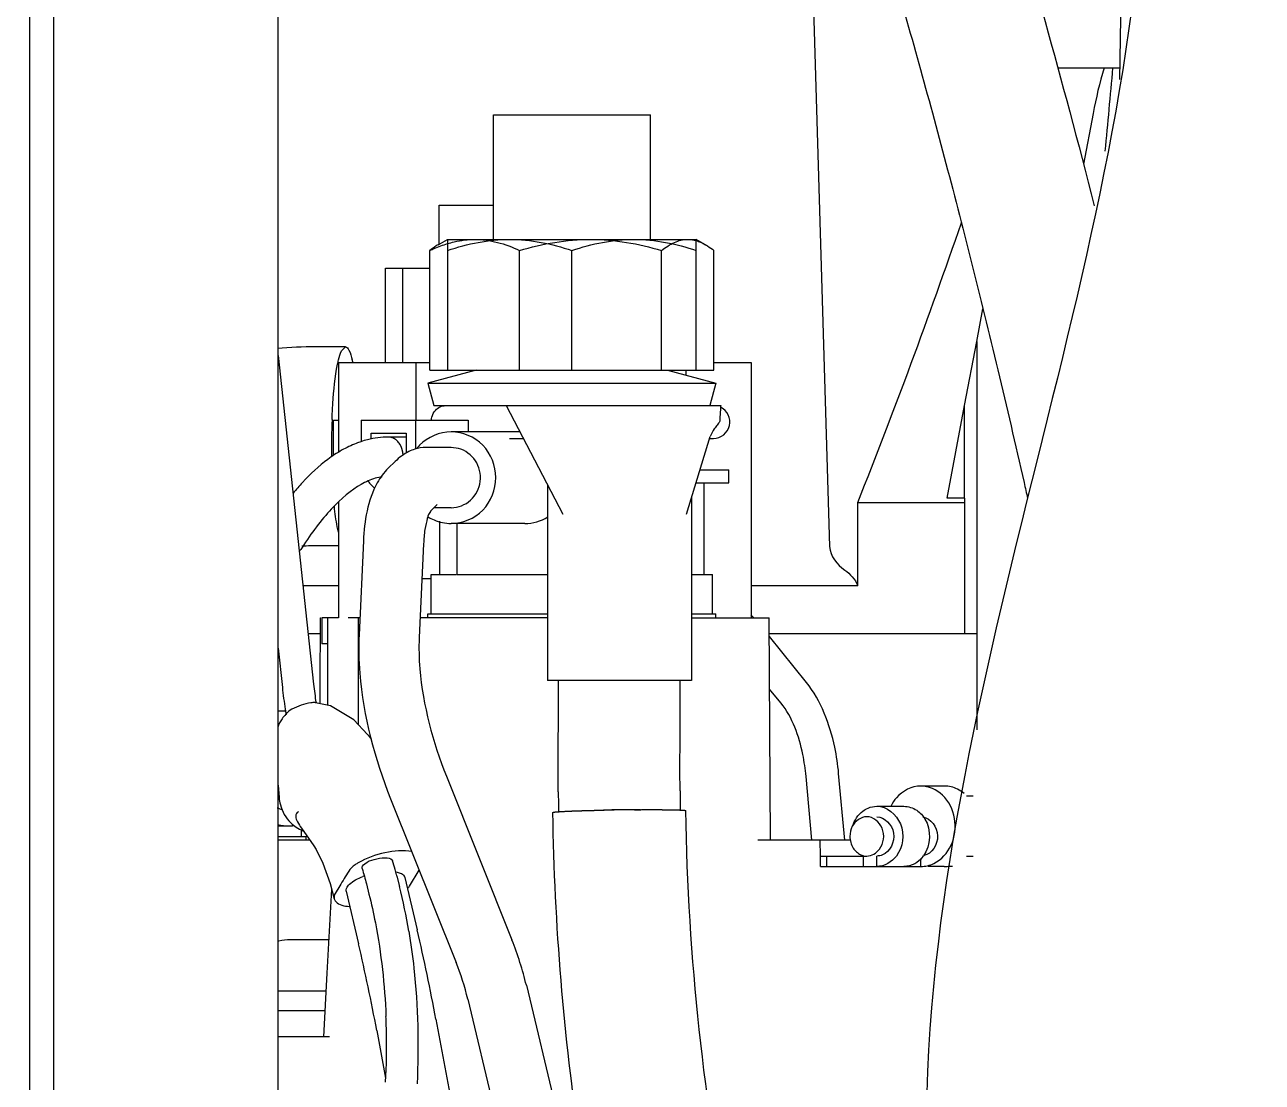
# Model space of a CAD drawing. Header units: metres. Extents: x 27859 to 32645, y 1492 to 8791.
# Drawn here: x 30282 to 30376.5, y 5009.8 to 5090.6 of the extents above; entities that cross this region are included whole.
import ezdxf

# ---------------------------------------------------------------- set-up
doc = ezdxf.new("R2010")
doc.units = ezdxf.units.M
doc.linetypes.add('CENTER', pattern=[2, 1.25, -0.25, 0.25, -0.25])
doc.layers.add('E-EQPT', color=190, linetype='Continuous')
doc.layers.add('E-HAT', color=253, linetype='CENTER', lineweight=15)

# ---------------------------------------------------------------- blocks, each defined once
blk = doc.blocks.new('EDG')
at = {"color": 0, "linetype": 'Continuous'}
for p, q in [((587.993, 2348.325, 1), (587.993, 2554.825, 1)), ((586.144, 2353.323, 1), (586.144, 2551.323, 1)), ((568.987, 2528.24, 1), (568.987, 2376.409, 1)), ((556.934, 2492.698, 1), (555.039, 2502.832, 1)), ((554.502, 2491.162, 1), (552.227, 2500.705, 1)), ((550.027, 2490.095, 1), (547.753, 2499.638, 1)), ((561.456, 2493.543, 1), (560.774, 2497.187, 1)), ((565.057, 2494.025, 1), (568.987, 2494.025, 1)), ((565.263, 2489.165, 1), (565.535, 2494.025, 1)), ((568.987, 2492.025, 1), (565.423, 2492.025, 1)), ((568.987, 2490.525, 1), (565.339, 2490.525, 1)), ((564.9, 2482.768, 1), (565.263, 2489.165, 1)), ((560.402, 2475.847, 1), (555.4, 2488.345, 1)), ((556.131, 2474.138, 1), (551.129, 2486.636, 1)), ((563.787, 2482.917, 1), (562.846, 2486.924, 1)), ((565.119, 2486.625, 1), (568.048, 2486.625, 1)), ((559.31, 2481.859, 1), (558.368, 2485.873, 1)), ((565.015, 2482.333, 1), (564.707, 2483.495, 1)), ((558.965, 2482.533, 1), (558.22, 2481.3, 1)), ((559.918, 2481.765, 1), (559.723, 2482.542, 1)), ((562.246, 2482.35, 1), (562.051, 2483.127, 1)), ((564.283, 2482.512, 1), (564.624, 2483.077, 1)), ((565.564, 2480.762, 1), (565.015, 2482.333, 1)), ((517.476, 2481.025, 1), (517.672, 2481.025, 1)), ((518.101, 2481.025, 1), (519.334, 2481.025, 1)), ((527.567, 2481.025, 1), (519.903, 2481.025, 1)), ((519.903, 2481.025, 1), (519.903, 2480.402, 1)), ((523.251, 2481.025, 1), (523.251, 2480.225, 1)), ((524.281, 2481.025, 1), (524.281, 2480.225, 1)), ((527.071, 2481.025, 1), (527.071, 2480.225, 1)), ((527.567, 2481.025, 1), (527.571, 2480.225, 1)), ((560.286, 2480.525, 1), (560.248, 2480.595, 1)), ((566.075, 2479.722, 1), (565.564, 2480.762, 1)), ((515.894, 2480.253, 1), (516.404, 2480.253, 1)), ((527.571, 2480.225, 1), (524.024, 2480.225, 1)), ((527.571, 2480.225, 1), (527.577, 2479.025, 1)), ((566.255, 2479.445, 1), (566.075, 2479.722, 1)), ((525.31, 2479.025, 1), (532.342, 2479.025, 1)), ((525.71, 2479.025, 1), (526.171, 2473.917, 1)), ((528.22, 2479.025, 1), (528.661, 2474.142, 1)), ((531.389, 2479.025, 1), (531.469, 2462.025, 1)), ((567.214, 2478.099, 1), (566.255, 2479.445, 1)), ((566.555, 2479.025, 1), (568.987, 2479.025, 1)), ((566.849, 2479.025, 1), (566.849, 2478.725, 1)), ((567.203, 2478.725, 1), (566.852, 2478.725, 1)), ((567.197, 2478.725, 1), (567.197, 2478.238, 1)), ((568.987, 2478.725, 1), (567.241, 2478.725, 1)), ((568.987, 2477.925, 1), (568.159, 2477.925, 1)), ((523.251, 2476.425, 1), (521.191, 2476.425, 1)), ((568.987, 2474.82, 1), (568.913, 2475.756, 1)), ((515.894, 2475.653, 1), (516.404, 2475.653, 1)), ((518.101, 2474.882, 1), (519.903, 2474.882, 1)), ((562.107, 2470.99, 1), (561.884, 2471.303, 1)), ((562.105, 2470.993, 1), (562.149, 2470.934, 1)), ((515.626, 2440.933, 1), (515.626, 2470.591, 1)), ((562.149, 2470.934, 1), (563.213, 2469.81, 1)), ((562.857, 2470.186, 1), (562.857, 2462.025, 1)), ((563.213, 2469.81, 1), (564.988, 2468.76, 1)), ((568.987, 2469.125, 1), (568.426, 2469.125, 1)), ((530.584, 2468.535, 1), (531.443, 2467.469, 1)), ((564.988, 2468.76, 1), (566.131, 2468.513, 1)), ((565.211, 2462.025, 1), (565.211, 2468.711, 1)), ((565.797, 2467.317, 1), (565.803, 2468.583, 1)), ((566.131, 2468.513, 1), (566.174, 2468.509, 1)), ((565.772, 2462.025, 1), (565.797, 2467.317, 1)), ((568.989, 2464.349, 1), (568.666, 2467.347, 1)), ((528.637, 2466.966, 1), (531.462, 2463.463, 1)), ((537.422, 2466.825, 1), (548.422, 2466.825, 1)), ((537.422, 2452.878, 1), (537.422, 2466.825, 1)), ((548.422, 2451.841, 1), (548.422, 2466.825, 1)), ((568.987, 2441.983, 1), (566.28, 2467.09, 1)), ((557.876, 2456.373, 1), (558.215, 2463.542, 1)), ((565.211, 2464.025, 1), (565.662, 2464.025, 1)), ((565.662, 2462.025, 1), (565.662, 2464.025, 1)), ((531.463, 2463.225, 1), (515.626, 2463.225, 1)), ((516.57, 2453.225, 1), (516.57, 2463.225, 1)), ((562.471, 2456.155, 1), (562.81, 2463.324, 1)), ((566.697, 2463.225, 1), (565.778, 2463.225, 1)), ((537.422, 2462.025, 1), (531.47, 2462.025, 1)), ((532.863, 2442.525, 1), (532.863, 2462.025, 1)), ((535.549, 2462.025, 1), (535.549, 2461.725, 1)), ((537.422, 2461.725, 1), (535.551, 2461.725, 1)), ((535.799, 2461.725, 1), (535.799, 2458.725, 1)), ((548.422, 2462.025, 1), (558.11, 2462.025, 1)), ((557.547, 2461.725, 1), (548.422, 2461.725, 1)), ((557.299, 2461.725, 1), (557.299, 2458.725, 1)), ((557.549, 2462.025, 1), (557.549, 2461.725, 1)), ((562.749, 2462.025, 1), (563.639, 2462.025, 1)), ((564.371, 2462.025, 1), (565.662, 2462.025, 1)), ((564.378, 2453.178, 1), (564.378, 2462.025, 1)), ((565.771, 2462.025, 1), (565.757, 2462.025, 1)), ((532.863, 2459.559, 1), (524.718, 2459.559, 1)), ((524.718, 2459.559, 1), (524.718, 2453.225, 1)), ((537.422, 2458.725, 1), (535.8, 2458.725, 1)), ((536.451, 2458.725, 1), (536.451, 2451.725, 1)), ((555.309, 2458.725, 1), (548.422, 2458.725, 1)), ((555.309, 2458.725, 1), (555.309, 2454.825, 1)), ((557.297, 2458.725, 1), (555.365, 2458.725, 1)), ((556.646, 2458.725, 1), (556.646, 2454.646, 1)), ((558.002, 2459.025, 1), (557.297, 2459.025, 1)), ((567.092, 2459.559, 1), (564.378, 2459.559, 1)), ((528.243, 2410.114, 1), (526.861, 2456.593, 1)), ((564.378, 2456.525, 1), (565.79, 2456.525, 1)), ((537.8, 2454.104, 1), (535.975, 2448.179, 1)), ((551.581, 2445.825, 1), (547.234, 2454.104, 1)), ((550.148, 2454.825, 1), (555.772, 2454.825, 1)), ((524.718, 2453.225, 1), (516.57, 2453.225, 1)), ((555.772, 2453.625, 1), (557.081, 2453.625, 1)), ((556.83, 2453.378, 1), (557.355, 2453.893, 1)), ((516.552, 2452.897, 1), (517.895, 2452.897, 1)), ((517.895, 2452.897, 1), (516.552, 2445.813, 1)), ((516.552, 2452.897, 1), (516.552, 2445.813, 1)), ((537.067, 2451.725, 1), (534.549, 2451.725, 1)), ((534.549, 2451.725, 1), (534.549, 2450.725, 1)), ((536.759, 2450.725, 1), (534.549, 2450.725, 1)), ((560.051, 2450.094, 1), (560.576, 2450.609, 1)), ((559.212, 2447.925, 1), (559.212, 2449.466, 1)), ((564.378, 2442.525, 1), (564.378, 2449.383, 1)), ((564.757, 2449.622, 1), (564.757, 2446.925, 1)), ((536.02, 2448.325, 1), (535.733, 2448.325, 1)), ((551.324, 2448.325, 1), (550.268, 2448.325, 1)), ((555.218, 2449.096, 1), (555.779, 2449.025, 1)), ((555.772, 2449.025, 1), (557.69, 2449.025, 1)), ((558.466, 2449.144, 1), (558.466, 2446.925, 1)), ((561.894, 2448.372, 1), (561.894, 2447.925, 1)), ((562.639, 2446.925, 1), (562.639, 2448.569, 1)), ((550.531, 2447.825, 1), (555.772, 2447.825, 1)), ((554.465, 2446.925, 1), (554.465, 2447.825, 1)), ((559.212, 2448.225, 1), (560.553, 2448.225, 1)), ((561.894, 2447.925, 1), (559.212, 2447.925, 1)), ((562.639, 2446.925, 1), (554.465, 2446.925, 1)), ((558.448, 2446.925, 1), (558.448, 2442.525, 1)), ((564.757, 2446.925, 1), (564.414, 2446.925, 1)), ((516.552, 2445.813, 1), (515.626, 2440.933, 1)), ((557.091, 2445.825, 1), (535.183, 2445.825, 1)), ((535.549, 2444.115, 1), (536.006, 2445.821, 1)), ((557.549, 2444.115, 1), (557.091, 2445.825, 1)), ((557.549, 2444.115, 1), (535.549, 2444.115, 1)), ((539.245, 2443.125, 1), (535.549, 2444.115, 1)), ((553.853, 2443.125, 1), (557.549, 2444.115, 1)), ((557.394, 2443.125, 1), (535.704, 2443.125, 1)), ((535.704, 2443.125, 1), (535.704, 2433.973, 1)), ((537.049, 2443.125, 1), (537.049, 2433.125, 1)), ((537.818, 2443.507, 1), (537.818, 2443.125, 1)), ((539.698, 2443.125, 1), (539.698, 2433.973, 1)), ((546.549, 2443.125, 1), (546.549, 2433.973, 1)), ((550.542, 2443.125, 1), (550.542, 2433.973, 1)), ((556.049, 2433.125, 1), (556.049, 2443.125, 1)), ((557.394, 2443.125, 1), (557.394, 2433.973, 1)), ((535.704, 2442.525, 1), (532.864, 2442.525, 1)), ((564.377, 2442.525, 1), (557.394, 2442.525, 1)), ((559.453, 2442.525, 1), (559.453, 2435.325, 1)), ((560.79, 2442.525, 1), (560.79, 2435.325, 1)), ((515.626, 2440.933, 1), (515.149, 2438.419, 1)), ((564.15, 2441.635, 1), (563.851, 2441.325, 1)), ((563.851, 2441.325, 1), (565.79, 2441.325, 1)), ((560.79, 2435.325, 1), (557.394, 2435.325, 1)), ((536.332, 2433.538, 1), (537.049, 2433.125, 1)), ((556.765, 2433.538, 1), (556.049, 2433.125, 1)), ((556.692, 2433.538, 1), (556.692, 2430.525, 1)), ((537.542, 2433.125, 1), (537.049, 2433.125, 1)), ((556.049, 2433.125, 1), (537.701, 2433.125, 1)), ((540.549, 2433.125, 1), (540.549, 2423.625, 1)), ((552.549, 2433.125, 1), (552.549, 2423.625, 1)), ((556.69, 2430.525, 1), (552.549, 2430.525, 1)), ((506.73, 2423.504, 1), (507.466, 2427.385, 1)), ((552.546, 2423.625, 1), (540.551, 2423.625, 1)), ((504.549, 2411.023, 1), (504.716, 2420.909, 1)), ((509.431, 2420.025, 1), (504.701, 2420.025, 1))]:
    blk.add_line(p, q, dxfattribs=at)
for centre, radius, start, end in [((616.058, 2494.7, 1), 55.353, 177.09606, 181.0864), ((614.215, 2494.673, 1), 53.51, 181.09506, 182.35379), ((706.752, 2520.604, 1), 147.794, 190.55033, 193.1726), ((706.743, 2520.603, 1), 152.386, 190.55159, 193.17391), ((574.146, 2495.872, 1), 20.201, 193.48388, 201.87602), ((574.152, 2495.874, 1), 24.807, 193.47095, 201.86309), ((568.048, 2490.125, 1), 3.5, 270, 284.52747), ((602.317, 2493.208, 1), 43.909, 189.48751, 194.05835), ((583.261, 2487.635, 1), 24.069, 194.11533, 194.38351), ((582.257, 2487.375, 1), 23.032, 194.37748, 195.44335), ((560.594, 2486.732, 1), 5.304, 290.05329, 291.14129), ((518.103, 2478.762, 1), 2.262, 90.05516, 100.58642), ((580.108, 2486.776, 1), 20.801, 195.42945, 197.2868), ((521.464, 2478.922, 1), 2.196, 139.51283, 144.30827), ((523.955, 2478.964, 1), 1.276, 47.58579, 56.10547), ((568.159, 2474.489, 1), 3.436, 90.0096, 96.01113), ((568.156, 2474.458, 1), 3.467, 75.87408, 89.95081), ((338.672, 2474.061, 1), 199.619, 0.34353, 0.77505), ((540.392, 2661.513, 1), 184.821, 270.28225, 271.28722), ((540.06, 2685.74, 1), 209.06, 270.46719, 271.10257), ((347.081, 2474.148, 1), 200.509, 0.55789, 0.78292), ((568.152, 2474.439, 1), 2.287, 66.82447, 76.56081), ((320.85, 2473.893, 1), 226.742, 0.35944, 0.55787), ((565.786, 2475.509, 1), 3.137, 4.50616, 14.79246), ((566.145, 2471.499, 1), 3.084, 325.37325, 338.89497), ((534.954, 2463.779, 1), 33.899, 9.02254, 9.6073), ((566.204, 2471.464, 1), 3.016, 316.77842, 325.3005), ((534.617, 2463.725, 1), 34.24, 8.88799, 9.02334), ((533.525, 2463.562, 1), 32.944, 6.14735, 8.64033), ((533.609, 2463.573, 1), 35.26, 6.14509, 8.87962), ((542.433, 2470.98, 1), 13.245, 222.63434, 223.80524), ((565.79, 2479.414, 1), 22.889, 270.00037, 273.49736), ((555.754, 2451.452, 1), 3.377, 58.04902, 66.93389), ((464.967, 2455.933, 1), 51.674, 356.63208, 356.99602), ((560.45, 2450.287, 1), 1.261, 53.08066, 57.81044), ((511.759, 2448.92, 1), 53.149, 357.81652, 0.86701), ((535.733, 2447.075, 1), 1.25, 90.00005, 244.186), ((555.709, 2451.261, 1), 3.455, 315.73552, 321.21229), ((560.383, 2455.44, 1), 7.233, 284.19275, 288.43326), ((560.252, 2455.837, 1), 7.651, 288.42193, 291.20253), ((527.143, 2446.453, 1), 8.065, 355.52838, 356.47261), ((571.644, 2444.339, 1), 8.559, 192.48408, 192.86231), ((570.841, 2444.155, 1), 7.735, 192.85464, 193.70146), ((565.79, 2479.367, 1), 38.042, 270.00003, 270.49306), ((565.789, 2479.421, 1), 38.097, 270.49372, 274.90102), ((3011.193, 2192.075, 1), 2516.323, 174.657133, 174.802539)]:
    blk.add_arc(centre, radius, start, end, dxfattribs=at)
for points, knots in [([(521.731, 2556.361, 1), (523.335, 2551.548, 1), (528.25, 2536.296, 1), (535.136, 2510.077, 1), (537.692, 2488.029, 1), (537.846, 2476.755, 1)], [0, 0, 0, 0, 0.188696, 0.594348, 1, 1, 1, 1]), ([(502.691, 2399.58, 1), (502.691, 2416.606, 1), (511.14, 2450.369, 1), (519.49, 2484.148, 1), (519.49, 2501.58, 1)], [0, 0, 0, 0, 0.494124, 1, 1, 1, 1]), ([(559.009, 2485.97, 1), (558.852, 2486.902, 1), (558.322, 2490.762, 1), (558.23, 2494.679, 1), (558.379, 2497.625, 1)], [0, 0, 0, 0, 0.242678, 1, 1, 1, 1]), ([(562.051, 2483.127, 1), (561.867, 2483.857, 1), (561.189, 2486.934, 1), (560.849, 2490.081, 1), (560.75, 2492.475, 1)], [0, 0, 0, 0, 0.239085, 1, 1, 1, 1]), ([(564.707, 2483.495, 1), (564.687, 2483.573, 1), (564.44, 2483.974, 1), (563.916, 2484.044, 1), (563.55, 2484.078, 1)], [0, 0, 0, 0, 0.179985, 1, 1, 1, 1]), ([(559.082, 2482.695, 1), (559.06, 2482.669, 1), (559.018, 2482.616, 1), (558.981, 2482.561, 1), (558.965, 2482.533, 1)], [0, 0, 0, 0, 0.517281, 1, 1, 1, 1]), ([(563.787, 2482.917, 1), (563.818, 2482.784, 1), (563.723, 2482.571, 1), (563.589, 2482.429, 1), (563.544, 2482.386, 1)], [0, 0, 0, 0, 0.68596, 1, 1, 1, 1]), ([(559.357, 2481.752, 1), (559.346, 2481.768, 1), (559.327, 2481.803, 1), (559.315, 2481.84, 1), (559.31, 2481.859, 1)], [0, 0, 0, 0, 0.506575, 1, 1, 1, 1]), ([(562.865, 2480.74, 1), (562.948, 2480.79, 1), (563.222, 2480.97, 1), (563.479, 2481.194, 1), (563.599, 2481.392, 1)], [0, 0, 0, 0, 0.295975, 1, 1, 1, 1]), ([(518.896, 2480.791, 1), (518.322, 2480.514, 1), (517.358, 2479.429, 1), (517.126, 2477.35, 1), (518.007, 2475.462, 1), (519.3, 2474.882, 1), (519.903, 2474.882, 1)], [0, 0, 0, 0, 0.245814, 0.510982, 0.767419, 1, 1, 1, 1]), ([(558.756, 2479.879, 1), (559.438, 2479.764, 1), (560.879, 2479.916, 1), (562.244, 2480.366, 1), (562.865, 2480.74, 1)], [0, 0, 0, 0, 0.488303, 1, 1, 1, 1]), ([(562.576, 2481.187, 1), (562.619, 2481.052, 1), (562.269, 2480.669, 1), (561.647, 2480.455, 1), (560.94, 2480.325, 1), (560.405, 2480.386, 1), (560.286, 2480.525, 1)], [0, 0, 0, 0, 0.161758, 0.462103, 0.790656, 1, 1, 1, 1]), ([(519.732, 2477.238, 1), (519.132, 2477.332, 1), (518.14, 2478.677, 1), (519.06, 2480.061, 1), (519.658, 2480.197, 1)], [0, 0, 0, 0, 0.497806, 1, 1, 1, 1]), ([(523.249, 2476.425, 1), (522.502, 2476.425, 1), (520.966, 2477.702, 1), (521.268, 2479.566, 1), (521.76, 2480.229, 1)], [0, 0, 0, 0, 0.474724, 1, 1, 1, 1]), ([(523.25, 2477.225, 1), (522.657, 2477.225, 1), (521.502, 2478.45, 1), (522.252, 2479.909, 1), (522.83, 2480.142, 1)], [0, 0, 0, 0, 0.487942, 1, 1, 1, 1]), ([(523.052, 2479.706, 1), (522.731, 2479.274, 1), (522.533, 2478.058, 1), (523.536, 2477.225, 1), (524.023, 2477.225, 1)], [0, 0, 0, 0, 0.525282, 1, 1, 1, 1]), ([(567.439, 2476.857, 1), (567.567, 2476.885, 1), (567.721, 2477.236, 1), (567.481, 2477.648, 1), (567.325, 2477.943, 1), (567.215, 2478.097, 1)], [0, 0, 0, 0, 0.281658, 0.595457, 1, 1, 1, 1]), ([(538.273, 2476.711, 1), (538.258, 2476.711, 1), (538.23, 2476.713, 1), (538.195, 2476.714, 1), (538.17, 2476.716, 1), (538.157, 2476.716, 1), (538.138, 2476.717, 1), (538.116, 2476.719, 1), (538.091, 2476.72, 1), (538.075, 2476.721, 1), (538.062, 2476.722, 1), (538.051, 2476.723, 1), (538.034, 2476.724, 1), (538.013, 2476.726, 1), (537.995, 2476.727, 1), (537.985, 2476.728, 1), (537.977, 2476.729, 1), (537.972, 2476.729, 1), (537.964, 2476.73, 1), (537.951, 2476.731, 1), (537.937, 2476.733, 1), (537.923, 2476.734, 1), (537.916, 2476.735, 1), (537.909, 2476.737, 1), (537.899, 2476.738, 1), (537.888, 2476.74, 1), (537.881, 2476.741, 1), (537.876, 2476.742, 1), (537.873, 2476.743, 1), (537.871, 2476.743, 1), (537.866, 2476.745, 1), (537.86, 2476.747, 1), (537.854, 2476.749, 1), (537.851, 2476.75, 1)], [0, 0, 0, 0, 0.0625, 0.125, 0.15625, 0.171875, 0.1875, 0.25, 0.28125, 0.3125, 0.328125, 0.34375, 0.375, 0.4375, 0.46875, 0.484375, 0.5, 0.515625, 0.53125, 0.5625, 0.625, 0.65625, 0.671875, 0.6875, 0.75, 0.78125, 0.8125, 0.828125, 0.84375, 0.859375, 0.875, 0.9375, 1, 1, 1, 1]), ([(541.765, 2476.687, 1), (541.672, 2476.687, 1), (541.533, 2476.686, 1), (541.347, 2476.685, 1), (541.231, 2476.684, 1), (541.138, 2476.683, 1), (541.08, 2476.683, 1), (541.04, 2476.683, 1), (541.017, 2476.683, 1), (540.995, 2476.683, 1), (540.968, 2476.683, 1), (540.902, 2476.683, 1), (540.804, 2476.682, 1), (540.673, 2476.682, 1), (540.564, 2476.682, 1), (540.477, 2476.682, 1), (540.423, 2476.682, 1), (540.379, 2476.682, 1), (540.352, 2476.682, 1), (540.33, 2476.682, 1), (540.309, 2476.682, 1), (540.275, 2476.682, 1), (540.225, 2476.682, 1), (540.145, 2476.682, 1), (540.046, 2476.683, 1), (539.947, 2476.683, 1), (539.867, 2476.683, 1), (539.807, 2476.684, 1), (539.758, 2476.684, 1), (539.723, 2476.684, 1), (539.703, 2476.684, 1), (539.687, 2476.684, 1), (539.675, 2476.684, 1), (539.657, 2476.684, 1), (539.625, 2476.685, 1), (539.581, 2476.685, 1), (539.527, 2476.686, 1), (539.455, 2476.686, 1), (539.366, 2476.687, 1), (539.277, 2476.688, 1), (539.205, 2476.689, 1), (539.165, 2476.689, 1), (539.138, 2476.69, 1), (539.127, 2476.69, 1), (539.118, 2476.69, 1), (539.11, 2476.69, 1), (539.098, 2476.69, 1), (539.079, 2476.69, 1), (539.05, 2476.691, 1), (539.013, 2476.692, 1), (538.955, 2476.693, 1), (538.881, 2476.694, 1), (538.808, 2476.696, 1), (538.749, 2476.697, 1), (538.713, 2476.697, 1), (538.683, 2476.698, 1), (538.665, 2476.698, 1), (538.652, 2476.699, 1), (538.645, 2476.699, 1), (538.64, 2476.699, 1), (538.632, 2476.699, 1), (538.615, 2476.7, 1), (538.588, 2476.701, 1), (538.553, 2476.702, 1), (538.518, 2476.703, 1), (538.471, 2476.704, 1), (538.39, 2476.707, 1), (538.319, 2476.709, 1), (538.273, 2476.711, 1)], [0, 0, 0, 0, 0.0625, 0.09375, 0.125, 0.140625, 0.15625, 0.164062, 0.167969, 0.171875, 0.179688, 0.1875, 0.21875, 0.25, 0.28125, 0.296875, 0.3125, 0.320312, 0.328125, 0.332031, 0.335938, 0.34375, 0.359375, 0.375, 0.40625, 0.4375, 0.453125, 0.46875, 0.484375, 0.492188, 0.496094, 0.5, 0.503906, 0.507812, 0.515625, 0.53125, 0.546875, 0.5625, 0.59375, 0.625, 0.640625, 0.65625, 0.660156, 0.664062, 0.666016, 0.667969, 0.671875, 0.679688, 0.6875, 0.703125, 0.71875, 0.75, 0.78125, 0.796875, 0.8125, 0.820312, 0.828125, 0.832031, 0.833984, 0.835938, 0.839844, 0.84375, 0.859375, 0.875, 0.890625, 0.90625, 0.9375, 1, 1, 1, 1]), ([(546.159, 2476.773, 1), (546.122, 2476.771, 1), (546.067, 2476.77, 1), (545.993, 2476.767, 1), (545.947, 2476.766, 1), (545.91, 2476.765, 1), (545.887, 2476.764, 1), (545.869, 2476.763, 1), (545.849, 2476.763, 1), (545.813, 2476.762, 1), (545.762, 2476.76, 1), (545.68, 2476.758, 1), (545.609, 2476.755, 1), (545.548, 2476.754, 1), (545.506, 2476.752, 1), (545.431, 2476.75, 1), (545.346, 2476.748, 1), (545.271, 2476.746, 1), (545.228, 2476.745, 1), (545.197, 2476.744, 1), (545.163, 2476.743, 1), (545.119, 2476.742, 1), (545.041, 2476.74, 1), (544.952, 2476.738, 1), (544.875, 2476.736, 1), (544.83, 2476.735, 1), (544.761, 2476.733, 1), (544.681, 2476.732, 1), (544.59, 2476.729, 1), (544.533, 2476.728, 1), (544.493, 2476.727, 1), (544.469, 2476.727, 1), (544.445, 2476.726, 1), (544.414, 2476.726, 1), (544.34, 2476.724, 1), (544.23, 2476.722, 1), (544.132, 2476.72, 1), (544.083, 2476.719, 1)], [0, 0, 0, 0, 0.0625, 0.09375, 0.125, 0.140625, 0.15625, 0.164062, 0.171875, 0.1875, 0.21875, 0.25, 0.3125, 0.328125, 0.34375, 0.375, 0.4375, 0.46875, 0.484375, 0.5, 0.515625, 0.53125, 0.5625, 0.625, 0.65625, 0.671875, 0.6875, 0.75, 0.78125, 0.8125, 0.828125, 0.835938, 0.84375, 0.859375, 0.875, 0.9375, 1, 1, 1, 1]), ([(547.573, 2476.838, 1), (547.552, 2476.837, 1), (547.509, 2476.834, 1), (547.461, 2476.831, 1), (547.43, 2476.829, 1), (547.416, 2476.828, 1), (547.406, 2476.827, 1), (547.394, 2476.827, 1), (547.372, 2476.826, 1), (547.342, 2476.824, 1), (547.305, 2476.822, 1), (547.268, 2476.82, 1), (547.237, 2476.818, 1), (547.216, 2476.817, 1), (547.204, 2476.816, 1), (547.189, 2476.815, 1), (547.172, 2476.815, 1), (547.131, 2476.813, 1), (547.082, 2476.81, 1), (547.034, 2476.808, 1), (547.01, 2476.807, 1), (546.996, 2476.806, 1), (546.986, 2476.805, 1), (546.973, 2476.805, 1), (546.957, 2476.804, 1), (546.929, 2476.803, 1), (546.889, 2476.801, 1), (546.841, 2476.799, 1), (546.793, 2476.797, 1), (546.753, 2476.795, 1), (546.72, 2476.794, 1), (546.669, 2476.792, 1), (546.611, 2476.789, 1), (546.544, 2476.787, 1), (546.502, 2476.785, 1), (546.472, 2476.784, 1), (546.455, 2476.783, 1), (546.436, 2476.783, 1), (546.413, 2476.782, 1), (546.375, 2476.78, 1), (546.328, 2476.779, 1), (546.253, 2476.776, 1), (546.196, 2476.774, 1), (546.159, 2476.773, 1)], [0, 0, 0, 0, 0.0625, 0.125, 0.140625, 0.15625, 0.164062, 0.171875, 0.1875, 0.21875, 0.25, 0.28125, 0.3125, 0.328125, 0.335938, 0.34375, 0.359375, 0.375, 0.4375, 0.46875, 0.484375, 0.492188, 0.5, 0.507812, 0.515625, 0.53125, 0.5625, 0.59375, 0.625, 0.65625, 0.671875, 0.6875, 0.75, 0.78125, 0.8125, 0.828125, 0.835938, 0.84375, 0.859375, 0.875, 0.90625, 0.9375, 1, 1, 1, 1]), ([(547.998, 2476.894, 1), (547.997, 2476.893, 1), (547.994, 2476.891, 1), (547.991, 2476.889, 1), (547.989, 2476.887, 1), (547.988, 2476.886, 1), (547.987, 2476.886, 1), (547.985, 2476.885, 1), (547.981, 2476.884, 1), (547.976, 2476.883, 1), (547.969, 2476.881, 1), (547.962, 2476.879, 1), (547.957, 2476.878, 1), (547.953, 2476.877, 1), (547.95, 2476.876, 1), (547.946, 2476.876, 1), (547.942, 2476.875, 1), (547.93, 2476.873, 1), (547.917, 2476.871, 1), (547.904, 2476.869, 1), (547.897, 2476.868, 1), (547.892, 2476.867, 1), (547.883, 2476.866, 1), (547.874, 2476.865, 1), (547.856, 2476.863, 1), (547.839, 2476.861, 1), (547.824, 2476.859, 1), (547.818, 2476.859, 1), (547.813, 2476.858, 1), (547.807, 2476.858, 1), (547.795, 2476.856, 1), (547.778, 2476.855, 1), (547.758, 2476.853, 1), (547.738, 2476.851, 1), (547.721, 2476.85, 1), (547.71, 2476.849, 1), (547.703, 2476.848, 1), (547.694, 2476.847, 1), (547.684, 2476.847, 1), (547.659, 2476.845, 1), (547.622, 2476.842, 1), (547.589, 2476.839, 1), (547.573, 2476.838, 1)], [0, 0, 0, 0, 0.0625, 0.125, 0.140625, 0.15625, 0.164062, 0.171875, 0.1875, 0.21875, 0.25, 0.28125, 0.3125, 0.328125, 0.335938, 0.34375, 0.359375, 0.375, 0.4375, 0.46875, 0.484375, 0.5, 0.515625, 0.53125, 0.5625, 0.625, 0.640625, 0.65625, 0.664062, 0.671875, 0.6875, 0.71875, 0.75, 0.78125, 0.8125, 0.828125, 0.835938, 0.84375, 0.859375, 0.875, 0.9375, 1, 1, 1, 1]), ([(519.903, 2474.882, 1), (520.588, 2474.882, 1), (521.553, 2475.384, 1), (522.06, 2476.173, 1), (522.173, 2476.397, 1)], [0, 0, 0, 0, 0.731049, 1, 1, 1, 1]), ([(562.81, 2463.324, 1), (562.856, 2464.304, 1), (562.738, 2468.582, 1), (561.623, 2472.795, 1), (560.402, 2475.847, 1)], [0, 0, 0, 0, 0.22979, 1, 1, 1, 1]), ([(526.171, 2473.917, 1), (526.231, 2473.247, 1), (526.599, 2470.808, 1), (527.506, 2468.37, 1), (528.637, 2466.966, 1)], [0, 0, 0, 0, 0.271543, 1, 1, 1, 1]), ([(528.661, 2474.142, 1), (528.711, 2473.581, 1), (529.008, 2471.624, 1), (529.689, 2469.645, 1), (530.584, 2468.535, 1)], [0, 0, 0, 0, 0.283261, 1, 1, 1, 1]), ([(558.215, 2463.542, 1), (558.253, 2464.336, 1), (558.139, 2467.958, 1), (557.179, 2471.52, 1), (556.131, 2474.138, 1)], [0, 0, 0, 0, 0.219978, 1, 1, 1, 1]), ([(566.174, 2468.509, 1), (566.277, 2468.502, 1), (566.898, 2468.548, 1), (567.481, 2468.796, 1), (567.95, 2469.007, 1)], [0, 0, 0, 0, 0.167338, 1, 1, 1, 1]), ([(562.653, 2451.843, 1), (563.386, 2452.265, 1), (564.941, 2453.557, 1), (566.517, 2455.651, 1), (567.301, 2456.871, 1), (567.371, 2456.981, 1)], [0, 0, 0, 0, 0.47654, 0.953079, 1, 1, 1, 1]), ([(557.355, 2453.893, 1), (557.33, 2453.868, 1), (557.58, 2454.226, 1), (557.565, 2454.475, 1), (557.837, 2455.401, 1), (557.859, 2456.007, 1), (557.876, 2456.373, 1)], [0, 0, 0, 0, 0.04112, 0.240227, 0.570413, 1, 1, 1, 1]), ([(560.576, 2450.609, 1), (560.91, 2450.936, 1), (562.092, 2452.568, 1), (562.4, 2454.64, 1), (562.471, 2456.155, 1)], [0, 0, 0, 0, 0.235435, 1, 1, 1, 1]), ([(564.384, 2455.486, 1), (564.416, 2455.351, 1), (564.553, 2454.7, 1), (564.638, 2454.04, 1), (564.693, 2453.517, 1)], [0, 0, 0, 0, 0.209069, 1, 1, 1, 1]), ([(555.772, 2454.825, 1), (554.898, 2454.825, 1), (553.067, 2454.056, 1), (552.361, 2452.214, 1), (552.361, 2451.325, 1)], [0, 0, 0, 0, 0.495411, 1, 1, 1, 1]), ([(555.765, 2453.624, 1), (555.235, 2453.623, 1), (554.132, 2453.19, 1), (553.352, 2451.628, 1), (553.74, 2449.925, 1), (554.703, 2449.231, 1), (555.218, 2449.096, 1)], [0, 0, 0, 0, 0.247331, 0.498848, 0.7514, 1, 1, 1, 1]), ([(530.51, 2386.715, 1), (530.43, 2386.934, 1), (529.746, 2388.802, 1), (528.397, 2392.611, 1), (526.396, 2398.579, 1), (524.335, 2405.05, 1), (522.259, 2411.918, 1), (519.483, 2421.587, 1), (516.027, 2434.586, 1), (513.237, 2446.254, 1), (511.831, 2452.509, 1), (511.74, 2452.912, 1)], [0, 0, 0, 0, 0.014451, 0.12231, 0.23017, 0.338029, 0.445889, 0.553749, 0.769468, 0.985187, 1, 1, 1, 1]), ([(562.118, 2451.577, 1), (562.081, 2451.632, 1), (561.933, 2451.841, 1), (561.752, 2452.028, 1), (561.603, 2452.144, 1)], [0, 0, 0, 0, 0.259315, 1, 1, 1, 1]), ([(565.197, 2449.93, 1), (565.88, 2450.438, 1), (566.778, 2451.276, 1), (567.615, 2452.237, 1), (567.852, 2452.522, 1)], [0, 0, 0, 0, 0.71207, 1, 1, 1, 1]), ([(552.361, 2451.325, 1), (552.361, 2450.435, 1), (553.067, 2448.594, 1), (554.898, 2447.825, 1), (555.772, 2447.825, 1)], [0, 0, 0, 0, 0.504589, 1, 1, 1, 1]), ([(558.556, 2449.158, 1), (558.708, 2449.205, 1), (559.259, 2449.426, 1), (559.742, 2449.791, 1), (560.051, 2450.094, 1)], [0, 0, 0, 0, 0.268713, 1, 1, 1, 1]), ([(559.439, 2449.601, 1), (559.441, 2449.582, 1), (559.445, 2449.544, 1), (559.449, 2449.497, 1), (559.452, 2449.464, 1), (559.455, 2449.446, 1), (559.46, 2449.418, 1), (559.467, 2449.376, 1), (559.475, 2449.335, 1), (559.479, 2449.307, 1), (559.484, 2449.289, 1), (559.492, 2449.258, 1), (559.501, 2449.222, 1), (559.509, 2449.191, 1), (559.514, 2449.173, 1), (559.517, 2449.159, 1), (559.522, 2449.147, 1), (559.528, 2449.129, 1), (559.538, 2449.099, 1), (559.55, 2449.065, 1), (559.561, 2449.035, 1), (559.567, 2449.018, 1), (559.578, 2448.993, 1), (559.594, 2448.957, 1), (559.611, 2448.92, 1), (559.621, 2448.895, 1), (559.63, 2448.88, 1), (559.645, 2448.853, 1), (559.666, 2448.815, 1), (559.683, 2448.784, 1), (559.692, 2448.768, 1)], [0, 0, 0, 0, 0.0625, 0.125, 0.15625, 0.171875, 0.1875, 0.25, 0.3125, 0.328125, 0.34375, 0.375, 0.4375, 0.46875, 0.484375, 0.5, 0.515625, 0.53125, 0.5625, 0.625, 0.65625, 0.671875, 0.6875, 0.75, 0.8125, 0.828125, 0.84375, 0.875, 0.9375, 1, 1, 1, 1]), ([(563.019, 2448.704, 1), (563.403, 2448.853, 1), (564.155, 2449.214, 1), (564.856, 2449.676, 1), (565.197, 2449.93, 1)], [0, 0, 0, 0, 0.497134, 1, 1, 1, 1]), ([(559.896, 2448.511, 1), (559.908, 2448.5, 1), (559.933, 2448.479, 1), (559.963, 2448.452, 1), (559.985, 2448.433, 1), (559.997, 2448.423, 1), (560.01, 2448.415, 1), (560.027, 2448.403, 1), (560.046, 2448.39, 1), (560.066, 2448.376, 1), (560.082, 2448.366, 1), (560.095, 2448.356, 1), (560.108, 2448.349, 1), (560.132, 2448.337, 1), (560.16, 2448.323, 1), (560.184, 2448.31, 1), (560.197, 2448.303, 1), (560.207, 2448.298, 1), (560.218, 2448.294, 1), (560.232, 2448.289, 1), (560.257, 2448.28, 1), (560.285, 2448.27, 1), (560.31, 2448.261, 1), (560.324, 2448.256, 1), (560.339, 2448.254, 1), (560.357, 2448.25, 1), (560.378, 2448.245, 1), (560.4, 2448.24, 1), (560.418, 2448.237, 1), (560.432, 2448.233, 1), (560.447, 2448.232, 1), (560.473, 2448.23, 1), (560.509, 2448.228, 1), (560.538, 2448.226, 1), (560.553, 2448.225, 1)], [0, 0, 0, 0, 0.0625, 0.125, 0.15625, 0.171875, 0.1875, 0.21875, 0.25, 0.28125, 0.3125, 0.328125, 0.34375, 0.375, 0.4375, 0.46875, 0.484375, 0.5, 0.515625, 0.53125, 0.5625, 0.625, 0.65625, 0.671875, 0.6875, 0.71875, 0.75, 0.78125, 0.8125, 0.828125, 0.84375, 0.875, 0.9375, 1, 1, 1, 1]), ([(535.236, 2446.686, 1), (535.24, 2446.737, 1), (535.252, 2446.841, 1), (535.251, 2446.983, 1), (535.281, 2447.105, 1), (535.37, 2447.193, 1), (535.451, 2447.306, 1), (535.522, 2447.392, 1), (535.556, 2447.436, 1)], [0, 0, 0, 0, 0.179706, 0.368651, 0.505582, 0.606013, 0.802677, 1, 1, 1, 1]), ([(535.556, 2447.436, 1), (535.595, 2447.485, 1), (535.767, 2447.712, 1), (535.91, 2447.967, 1), (535.975, 2448.179, 1)], [0, 0, 0, 0, 0.220237, 1, 1, 1, 1]), ([(557.284, 2446.924, 1), (557.277, 2446.852, 1), (557.229, 2446.586, 1), (557.1, 2446.335, 1), (556.97, 2446.187, 1)], [0, 0, 0, 0, 0.269363, 1, 1, 1, 1]), ([(564.87, 2446.895, 1), (564.854, 2446.481, 1), (564.778, 2445.063, 1), (564.649, 2443.641, 1), (564.449, 2442.656, 1)], [0, 0, 0, 0, 0.292137, 1, 1, 1, 1]), ([(556.97, 2446.187, 1), (556.87, 2446.074, 1), (556.631, 2445.89, 1), (556.335, 2445.825, 1), (556.192, 2445.825, 1)], [0, 0, 0, 0, 0.513252, 1, 1, 1, 1]), ([(564.449, 2442.656, 1), (564.427, 2442.549, 1), (564.35, 2442.203, 1), (564.255, 2441.858, 1), (564.15, 2441.635, 1)], [0, 0, 0, 0, 0.305794, 1, 1, 1, 1]), ([(563.851, 2441.325, 1), (563.727, 2441.324, 1), (563.469, 2441.731, 1), (563.389, 2442.068, 1), (563.327, 2442.323, 1)], [0, 0, 0, 0, 0.320707, 1, 1, 1, 1]), ([(536.346, 2433.53, 1), (536.291, 2433.562, 1), (536.069, 2433.697, 1), (535.858, 2433.851, 1), (535.704, 2433.973, 1)], [0, 0, 0, 0, 0.242383, 1, 1, 1, 1]), ([(537.048, 2433.221, 1), (536.989, 2433.239, 1), (536.746, 2433.32, 1), (536.514, 2433.433, 1), (536.346, 2433.53, 1)], [0, 0, 0, 0, 0.242176, 1, 1, 1, 1]), ([(537.701, 2433.125, 1), (537.536, 2433.125, 1), (537.315, 2433.15, 1), (537.102, 2433.205, 1), (537.048, 2433.221, 1)], [0, 0, 0, 0, 0.745714, 1, 1, 1, 1]), ([(541.799, 2433.125, 1), (540.995, 2433.125, 1), (539.378, 2433.288, 1), (537.817, 2433.717, 1), (537.049, 2433.973, 1)], [0, 0, 0, 0, 0.498127, 1, 1, 1, 1]), ([(539.698, 2433.973, 1), (539.393, 2433.732, 1), (538.781, 2433.314, 1), (538.046, 2433.125, 1), (537.701, 2433.125, 1)], [0, 0, 0, 0, 0.529799, 1, 1, 1, 1]), ([(545.12, 2433.125, 1), (544.203, 2433.125, 1), (542.366, 2433.287, 1), (540.578, 2433.716, 1), (539.698, 2433.973, 1)], [0, 0, 0, 0, 0.499772, 1, 1, 1, 1]), ([(546.549, 2433.973, 1), (545.78, 2433.717, 1), (544.219, 2433.288, 1), (542.603, 2433.125, 1), (541.799, 2433.125, 1)], [0, 0, 0, 0, 0.501873, 1, 1, 1, 1]), ([(550.542, 2433.973, 1), (549.662, 2433.716, 1), (547.873, 2433.287, 1), (546.037, 2433.125, 1), (545.12, 2433.125, 1)], [0, 0, 0, 0, 0.500228, 1, 1, 1, 1]), ([(551.299, 2433.125, 1), (550.495, 2433.125, 1), (548.878, 2433.288, 1), (547.317, 2433.717, 1), (546.549, 2433.973, 1)], [0, 0, 0, 0, 0.498127, 1, 1, 1, 1]), ([(553.968, 2433.125, 1), (553.386, 2433.125, 1), (552.199, 2433.294, 1), (551.088, 2433.721, 1), (550.542, 2433.973, 1)], [0, 0, 0, 0, 0.491873, 1, 1, 1, 1]), ([(556.049, 2433.973, 1), (555.28, 2433.717, 1), (553.719, 2433.288, 1), (552.103, 2433.125, 1), (551.299, 2433.125, 1)], [0, 0, 0, 0, 0.501873, 1, 1, 1, 1]), ([(556.049, 2433.452, 1), (555.878, 2433.4, 1), (555.2, 2433.214, 1), (554.493, 2433.125, 1), (553.968, 2433.125, 1)], [0, 0, 0, 0, 0.253354, 1, 1, 1, 1]), ([(557.394, 2433.973, 1), (557.283, 2433.922, 1), (556.844, 2433.726, 1), (556.392, 2433.557, 1), (556.049, 2433.452, 1)], [0, 0, 0, 0, 0.252902, 1, 1, 1, 1]), ([(556.751, 2433.53, 1), (556.806, 2433.562, 1), (557.028, 2433.697, 1), (557.239, 2433.851, 1), (557.394, 2433.973, 1)], [0, 0, 0, 0, 0.242383, 1, 1, 1, 1]), ([(521.57, 2381.627, 1), (521.295, 2382.361, 1), (520.395, 2384.793, 1), (518.796, 2389.31, 1), (516.744, 2395.428, 1), (514.637, 2402.043, 1), (512.519, 2409.052, 1), (509.843, 2418.372, 1), (507.885, 2425.698, 1), (506.643, 2430.571, 1)], [0, 0, 0, 0, 0.062558, 0.200691, 0.338824, 0.476957, 0.61509, 0.753223, 1, 1, 1, 1])]:
    blk.add_open_spline(points, degree=3, knots=knots, dxfattribs=at)
for points in [[(545.936, 2502.29, 1), (547.139, 2493.994, 1), (547.88, 2485.533, 1), (547.998, 2476.894, 1)], [(564.624, 2483.077, 1), (564.698, 2483.199, 1), (564.741, 2483.357, 1), (564.707, 2483.495, 1)], [(562.576, 2481.187, 1), (562.453, 2481.571, 1), (562.344, 2481.959, 1), (562.246, 2482.35, 1)], [(563.544, 2482.386, 1), (563.405, 2482.252, 1), (563.241, 2482.143, 1), (563.073, 2482.048, 1)], [(563.599, 2481.392, 1), (563.825, 2481.767, 1), (564.058, 2482.137, 1), (564.283, 2482.512, 1)], [(559.657, 2481.531, 1), (559.542, 2481.578, 1), (559.424, 2481.648, 1), (559.357, 2481.752, 1)], [(559.979, 2481.441, 1), (559.869, 2481.461, 1), (559.76, 2481.488, 1), (559.657, 2481.531, 1)], [(563.073, 2482.048, 1), (562.892, 2481.946, 1), (562.701, 2481.86, 1), (562.507, 2481.785, 1)], [(519.903, 2481.025, 1), (519.559, 2481.025, 1), (519.207, 2480.941, 1), (518.896, 2480.791, 1)], [(519.794, 2480.348, 1), (519.952, 2480.532, 1), (520.144, 2480.693, 1), (520.358, 2480.809, 1)], [(520.358, 2480.809, 1), (520.61, 2480.946, 1), (520.904, 2481.025, 1), (521.191, 2481.025, 1)], [(521.76, 2480.229, 1), (522.096, 2480.682, 1), (522.688, 2481.025, 1), (523.251, 2481.025, 1)], [(519.576, 2477.405, 1), (519.096, 2478.205, 1), (519.136, 2479.445, 1), (519.681, 2480.203, 1)], [(522.83, 2480.142, 1), (522.963, 2480.195, 1), (523.108, 2480.225, 1), (523.251, 2480.225, 1)], [(524.024, 2480.225, 1), (523.657, 2480.225, 1), (523.27, 2480.001, 1), (523.052, 2479.706, 1)], [(524.667, 2480.024, 1), (524.546, 2480.105, 1), (524.408, 2480.165, 1), (524.266, 2480.197, 1)], [(525.058, 2479.616, 1), (524.991, 2479.722, 1), (524.909, 2479.821, 1), (524.816, 2479.906, 1)], [(525.31, 2478.725, 1), (525.31, 2479.033, 1), (525.223, 2479.355, 1), (525.058, 2479.616, 1)], [(525.127, 2477.953, 1), (525.247, 2478.188, 1), (525.31, 2478.46, 1), (525.31, 2478.725, 1)], [(524.023, 2477.225, 1), (524.463, 2477.224, 1), (524.925, 2477.561, 1), (525.127, 2477.953, 1)], [(525.104, 2477.938, 1), (524.967, 2477.5, 1), (524.695, 2477.079, 1), (524.331, 2476.8, 1)], [(568.029, 2477.685, 1), (567.768, 2477.942, 1), (567.449, 2478.152, 1), (567.109, 2478.289, 1)], [(568.819, 2476.31, 1), (568.684, 2476.821, 1), (568.406, 2477.314, 1), (568.029, 2477.685, 1)], [(520.205, 2476.733, 1), (519.951, 2476.904, 1), (519.734, 2477.142, 1), (519.576, 2477.405, 1)], [(521.188, 2476.425, 1), (520.845, 2476.425, 1), (520.49, 2476.541, 1), (520.205, 2476.733, 1)], [(524.331, 2476.8, 1), (524.206, 2476.705, 1), (524.07, 2476.624, 1), (523.926, 2476.563, 1)], [(537.851, 2476.75, 1), (537.85, 2476.75, 1), (537.847, 2476.752, 1), (537.847, 2476.754, 1), (537.846, 2476.755, 1)], [(523.926, 2476.563, 1), (523.714, 2476.473, 1), (523.479, 2476.424, 1), (523.249, 2476.425, 1)], [(516.579, 2475.448, 1), (516.736, 2475.318, 1), (516.91, 2475.205, 1), (517.093, 2475.116, 1)], [(517.093, 2475.116, 1), (517.404, 2474.966, 1), (517.756, 2474.882, 1), (518.101, 2474.882, 1)], [(538.287, 2475.258, 1), (538.304, 2472.493, 1), (538.272, 2469.681, 1), (538.272, 2466.825, 1)], [(547.587, 2475.316, 1), (547.605, 2472.44, 1), (547.572, 2469.609, 1), (547.572, 2466.825, 1)], [(567.95, 2469.007, 1), (568.114, 2469.121, 1), (568.265, 2469.253, 1), (568.402, 2469.398, 1)], [(525.709, 2458.385, 1), (525.292, 2458.683, 1), (524.909, 2459.084, 1), (524.718, 2459.559, 1)], [(526.861, 2456.593, 1), (526.84, 2457.303, 1), (526.287, 2457.972, 1), (525.709, 2458.385, 1)], [(550.148, 2454.825, 1), (549.539, 2454.825, 1), (548.909, 2454.644, 1), (548.39, 2454.324, 1)], [(557.077, 2454.558, 1), (556.668, 2454.732, 1), (556.216, 2454.825, 1), (555.772, 2454.825, 1)], [(524.718, 2453.225, 1), (521.886, 2446.173, 1), (519.278, 2439.031, 1), (516.789, 2431.852, 1)], [(561.043, 2451.259, 1), (561.395, 2451.308, 1), (561.751, 2451.411, 1), (562.117, 2451.572, 1)], [(562.117, 2451.572, 1), (562.293, 2451.649, 1), (562.472, 2451.739, 1), (562.653, 2451.843, 1)], [(555.772, 2447.825, 1), (556.645, 2447.825, 1), (557.573, 2448.224, 1), (558.183, 2448.85, 1)], [(557.69, 2449.025, 1), (557.982, 2449.025, 1), (558.277, 2449.071, 1), (558.556, 2449.158, 1)], [(559.692, 2448.768, 1), (559.722, 2448.721, 1), (559.785, 2448.627, 1), (559.859, 2448.549, 1), (559.896, 2448.511, 1)], [(560.553, 2448.225, 1), (561.101, 2448.225, 1), (561.637, 2448.297, 1), (562.156, 2448.428, 1)], [(535.192, 2445.957, 1), (535.208, 2446.2, 1), (535.217, 2446.444, 1), (535.236, 2446.686, 1)], [(505.896, 2420.025, 1), (506.249, 2421.164, 1), (506.508, 2422.333, 1), (506.73, 2423.504, 1)]]:
    blk.add_open_spline(points, degree=3, dxfattribs=at)

msp = doc.modelspace()

# ---------------------------------------------------------------- hatches: boundary and pattern name
at = {"layer": 'E-HAT', "linetype": 'Continuous'}
h = msp.add_hatch(dxfattribs=at)
h.set_pattern_fill('AR-CONC', color=8, scale=40, angle=90)
h.set_pattern_definition([(140, (30868.3, 2757.35), (25.101, 286.904), [30, -330]), (85, (30868.3, 2757.35), (-300.877, -55.5), [24, -264]), (190.4514, (30870.4, 2781.26), (-275.776, 231.404), [25.496, -280.457]), (136.184, (30788.3, 2757.35), (66.208, 426.897), [45, -495]), (186.636, (30793.8, 2792.93), (-389.647, 373.865), [38.244, -420.686]), (81.184, (30788.3, 2757.35), (-389.647, 373.865), [36, -396]), (111, (30808.3, 2797.35), (161.0476, 238.763), [30, -330]), (56, (30808.3, 2797.35), (-290.06, 97.326), [24, -264]), (161.4514, (30821.72, 2817.25), (-129.012, 336.089), [25.496, -280.457]), (127.5, (30868.3, 2757.35), (-133.1575, 4.864), [0, -260.8, 0, -268, 0, -265]), (97.5, (30868.3, 2757.35), (-157.7647, 105.2278), [0, -152.8, 0, -254.8, 0, -101]), (57.5, (30868.3, 2668.15), (9.022, 213.529), [0, -100, 0, -312, 0, -414]), (47.5, (30868.3, 2628.15), (-40.042, 233.2745), [0, -130, 0, -207.2, 0, -294])])
h.paths.add_polyline_path([(32053.297, 1585.353), (28053.297, 1585.353), (28053.297, 2085.353), (28638.297, 2085.353), (28638.297, 8185.353), (28053.297, 8185.353), (28053.297, 8685.353), (32053.297, 8685.353), (32053.297, 8185.353), (31468.297, 8185.353), (31468.297, 2085.353), (32053.297, 2085.353)])

# ---------------------------------------------------------------- next in the draw order: wipeouts: each hides what was drawn before it
msp.add_wipeout([(30870.305, 2757.353), (29240.319, 2757.353), (29240.319, 7507.34), (30870.305, 7507.34)]).translate(0, 0, -732205.316).dxf.layer = 'E-EQPT'

# ---------------------------------------------------------------- next in the draw order: block references
at = {"layer": 'E-EQPT', "rotation": 180}
msp.add_blockref('EDG', (30870.305, 7507.34, -732206.316), dxfattribs=at)

doc.saveas('drawing.dxf')
